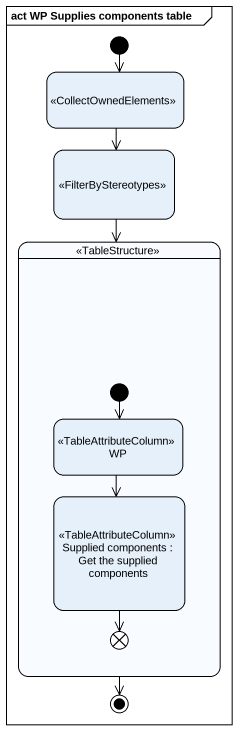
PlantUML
@startuml
mainframe act WP Supplies components table
hide empty description
state " " as state1 <<CollectOwnedElements>>
state " " as state2 <<FilterByStereotypes>>
state " " as state3 <<TableStructure>> {
  state WP <<TableAttributeColumn>>
  state "Supplied components : Get the supplied components" as Supplied_components <<TableAttributeColumn>>
  state flowfinal1 <<end>>
  [*] --> WP
}
[*] --> state1
state1 --> state2
state2 --> state3
WP --> Supplied_components
Supplied_components --> flowfinal1
state3 --> [*]
@enduml
